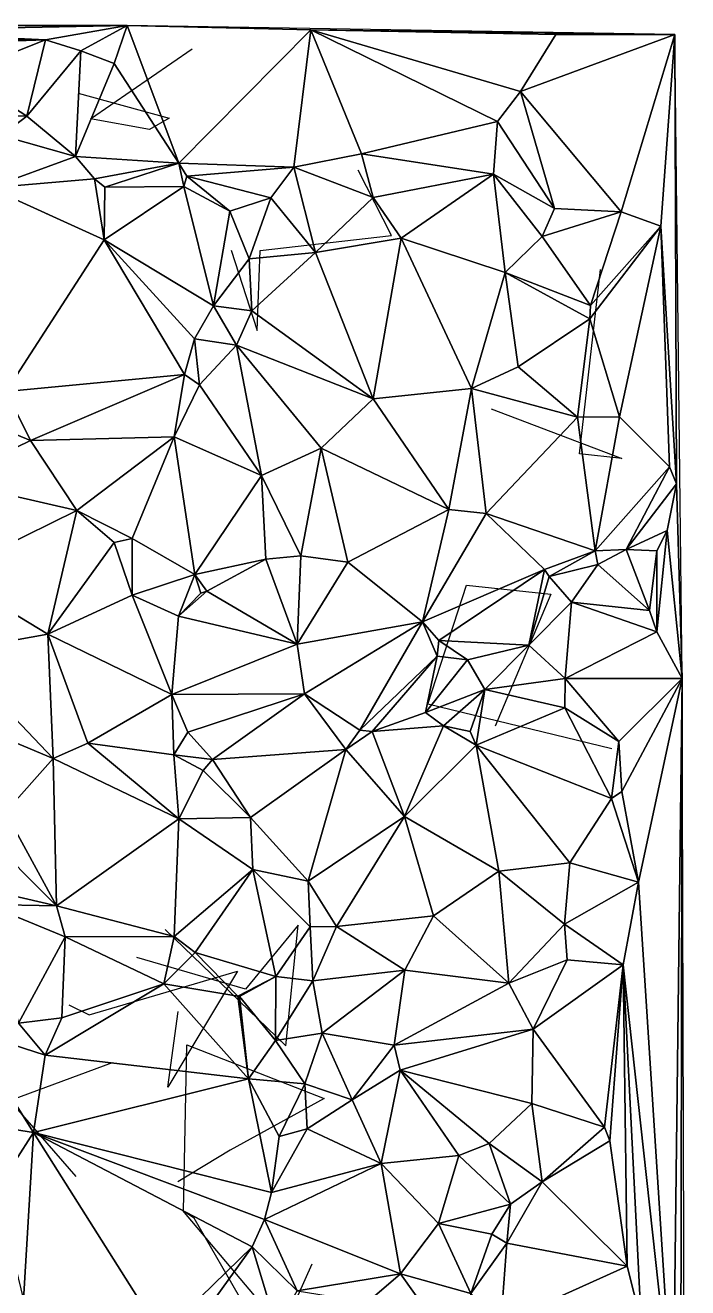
# Model space of a CAD drawing. Header units: metres. Extents: x -15 to 15.5, y -15.4 to 15.9.
# Drawn here: x 8.67 to 14.97, y 3 to 15 of the extents above; entities that cross this region are included whole.
import ezdxf

# ---------------------------------------------------------------- set-up
doc = ezdxf.new("R2010")
doc.units = ezdxf.units.M
doc.layers.add('CRACKS', color=1, linetype='Continuous')
doc.layers.add('STREET_MESH', color=7, linetype='Continuous')

msp = doc.modelspace()

# ---------------------------------------------------------------- linework, layer by layer
at = {"layer": 'CRACKS'}
for points in [[(9.17, 14.355, 0.1), (10.034, 14.116, 0.1), (9.848, 14.008, 0.1), (9.285, 14.109, 0.1), (10.254, 14.775, 0.1)], [(10.624, 12.861, 0.1), (10.873, 12.097, 0.1), (10.899, 12.858, 0.1), (12.15, 13.001, 0.1), (11.833, 13.621, 0.1)], [(13.097, 11.354, 0.1), (14.324, 10.889, 0.1), (14.341, 10.88, 0.1), (13.938, 10.927, 0.1), (14.139, 12.677, 0.1)], [(14.245, 8.121, 0.1), (12.495, 8.548, 0.1), (12.862, 9.679, 0.1), (13.665, 9.591, 0.1), (13.137, 8.336, 0.1)], [(9.996, 6.405, 0.1), (11.143, 5.299, 0.1), (11.263, 6.445, 0.1), (10.761, 5.838, 0.1), (9.726, 6.139, 0.1)], [(9.081, 5.688, 0.1), (9.275, 5.594, 0.1), (10.686, 6.008, 0.1), (10.023, 4.907, 0.1), (10.121, 5.624, 0.1)], [(10.171, 3.732, 0.1), (10.203, 5.309, 0.1), (11.508, 4.798, 0.1), (10.616, 4.309, 0.1), (10.116, 4.008, 0.1)], [(9.491, 5.139, 0.1), (8.221, 4.668, 0.1), (7.992, 4.451, 0.1), (8.189, 5.153, 0.1), (9.147, 4.056, 0.1)], [(10.751, 2.831, 0.1), (10.271, 3.662, 0.1), (10.163, 3.733, 0.1), (11.116, 2.604, 0.1), (11.396, 3.226, 0.1)]]:
    msp.add_polyline3d(points, dxfattribs=at)
at = {"layer": 'STREET_MESH'}
for points in [[(-2.603, 14.975), (9.636, 14.997), (-8.084, 14.999)], [(9.636, 14.997), (-2.603, 14.975), (7.046, 14.946)], [(8.858, 14.861), (9.636, 14.997), (7.046, 14.946)], [(7.429, 14.861), (8.858, 14.861), (7.046, 14.946)], [(9.194, 14.756), (9.636, 14.997), (8.858, 14.861)], [(9.636, 14.997), (9.194, 14.756), (9.51, 14.635)], [(10.128, 13.689), (9.636, 14.997), (9.51, 14.635)], [(9.636, 14.997), (10.128, 13.689), (11.384, 14.956)], [(9.636, 14.997), (11.384, 14.956), (14.846, 14.91)], [(11.384, 14.956), (10.128, 13.689), (11.22, 13.65)], [(11.863, 13.778), (11.384, 14.956), (11.22, 13.65)], [(11.384, 14.956), (13.714, 14.911), (14.846, 14.91)], [(13.159, 14.084), (13.377, 14.37), (11.384, 14.956)], [(13.377, 14.37), (13.714, 14.911), (11.384, 14.956)], [(11.863, 13.778), (13.159, 14.084), (11.384, 14.956)], [(13.714, 14.911), (13.377, 14.37), (14.846, 14.91)], [(13.377, 14.37), (14.334, 13.226), (14.846, 14.91)], [(14.334, 13.226), (14.713, 13.089), (14.846, 14.91)], [(14.713, 13.089), (14.862, 10.639), (14.846, 14.91)], [(14.862, 10.639), (14.916, 8.791), (14.846, 14.91)], [(7.429, 14.861), (7.66, 14.82), (8.858, 14.861)], [(7.66, 14.82), (8.053, 14.54), (8.858, 14.861)], [(8.053, 14.54), (8.68, 14.134), (8.858, 14.861)], [(8.68, 14.134), (9.194, 14.756), (8.858, 14.861)], [(8.68, 14.134), (9.144, 13.753), (9.194, 14.756)], [(9.194, 14.756), (9.144, 13.753), (9.51, 14.635)], [(8.053, 14.54), (8.061, 14.154), (8.68, 14.134)], [(9.144, 13.753), (10.128, 13.689), (9.51, 14.635)], [(13.377, 14.37), (13.159, 14.084), (13.7, 13.259)], [(14.334, 13.226), (13.377, 14.37), (13.7, 13.259)], [(8.061, 14.154), (8.439, 13.952), (8.68, 14.134)], [(8.439, 13.952), (9.144, 13.753), (8.68, 14.134)], [(11.863, 13.778), (13.119, 13.585), (13.159, 14.084)], [(13.159, 14.084), (13.119, 13.585), (13.7, 13.259)], [(8.439, 13.952), (8.325, 13.455), (9.144, 13.753)], [(9.144, 13.753), (8.325, 13.455), (9.324, 13.539)], [(10.128, 13.689), (9.144, 13.753), (9.324, 13.539)], [(9.424, 13.459), (10.128, 13.689), (9.324, 13.539)], [(9.424, 13.459), (10.175, 13.468), (10.128, 13.689)], [(10.128, 13.689), (10.202, 13.566), (11.22, 13.65)], [(10.175, 13.468), (10.202, 13.566), (10.128, 13.689)], [(11.977, 13.361), (11.863, 13.778), (11.22, 13.65)], [(11.977, 13.361), (13.119, 13.585), (11.863, 13.778)], [(10.202, 13.566), (10.175, 13.468), (10.611, 13.232)], [(10.202, 13.566), (11.001, 13.358), (11.22, 13.65)], [(11.001, 13.358), (10.202, 13.566), (10.611, 13.232)], [(11.001, 13.358), (11.428, 12.84), (11.22, 13.65)], [(11.428, 12.84), (11.977, 13.361), (11.22, 13.65)], [(13.119, 13.585), (11.977, 13.361), (12.243, 12.975)], [(13.119, 13.585), (12.243, 12.975), (13.231, 12.648)], [(13.583, 12.99), (13.119, 13.585), (13.231, 12.648)], [(13.119, 13.585), (13.583, 12.99), (13.7, 13.259)], [(8.325, 13.455), (9.415, 12.959), (9.324, 13.539)], [(9.415, 12.959), (8.325, 13.455), (8.485, 11.519)], [(9.415, 12.959), (9.424, 13.459), (9.324, 13.539)], [(10.175, 13.468), (9.424, 13.459), (9.415, 12.959)], [(10.455, 12.331), (10.175, 13.468), (9.415, 12.959)], [(10.175, 13.468), (10.455, 12.331), (10.611, 13.232)], [(10.795, 12.779), (11.001, 13.358), (10.611, 13.232)], [(11.428, 12.84), (11.001, 13.358), (10.795, 12.779)], [(11.977, 13.361), (11.428, 12.84), (12.243, 12.975)], [(10.455, 12.331), (10.795, 12.779), (10.611, 13.232)], [(13.583, 12.99), (14.334, 13.226), (13.7, 13.259)], [(14.042, 12.335), (14.334, 13.226), (13.583, 12.99)], [(14.334, 13.226), (14.042, 12.335), (14.713, 13.089)], [(14.713, 13.089), (14.038, 12.208), (14.319, 11.277)], [(14.042, 12.335), (14.038, 12.208), (14.713, 13.089)], [(14.796, 10.803), (14.713, 13.089), (14.319, 11.277)], [(14.713, 13.089), (14.796, 10.803), (14.862, 10.639)], [(12.243, 12.975), (11.428, 12.84), (11.974, 11.448)], [(12.912, 11.547), (12.243, 12.975), (11.974, 11.448)], [(12.243, 12.975), (12.912, 11.547), (13.231, 12.648)], [(14.042, 12.335), (13.583, 12.99), (13.231, 12.648)], [(10.179, 11.68), (9.415, 12.959), (8.485, 11.519)], [(10.179, 11.68), (10.275, 12.02), (9.415, 12.959)], [(10.275, 12.02), (10.455, 12.331), (9.415, 12.959)], [(11.428, 12.84), (10.795, 12.779), (10.822, 12.284)], [(11.428, 12.84), (10.822, 12.284), (11.974, 11.448)], [(10.795, 12.779), (10.455, 12.331), (10.822, 12.284)], [(12.912, 11.547), (13.354, 11.752), (13.231, 12.648)], [(13.354, 11.752), (14.038, 12.208), (13.231, 12.648)], [(14.038, 12.208), (14.042, 12.335), (13.231, 12.648)], [(10.455, 12.331), (10.275, 12.02), (10.675, 11.96)], [(10.455, 12.331), (10.675, 11.96), (10.822, 12.284)], [(10.822, 12.284), (10.675, 11.96), (11.974, 11.448)], [(13.354, 11.752), (13.918, 11.274), (14.038, 12.208)], [(14.038, 12.208), (13.918, 11.274), (14.319, 11.277)], [(10.324, 11.582), (10.275, 12.02), (10.179, 11.68)], [(10.275, 12.02), (10.324, 11.582), (10.675, 11.96)], [(10.324, 11.582), (10.914, 10.719), (10.675, 11.96)], [(10.675, 11.96), (11.481, 10.98), (11.974, 11.448)], [(10.675, 11.96), (10.914, 10.719), (11.481, 10.98)], [(8.715, 11.054), (10.179, 11.68), (8.485, 11.519)], [(8.715, 11.054), (10.081, 11.088), (10.179, 11.68)], [(10.081, 11.088), (10.324, 11.582), (10.179, 11.68)], [(13.918, 11.274), (13.354, 11.752), (12.912, 11.547)], [(10.324, 11.582), (10.081, 11.088), (10.914, 10.719)], [(12.696, 10.396), (12.912, 11.547), (11.974, 11.448)], [(12.912, 11.547), (12.696, 10.396), (13.05, 10.359)], [(13.918, 11.274), (12.912, 11.547), (13.05, 10.359)], [(8.009, 11.345), (8.715, 11.054), (8.485, 11.519)], [(11.481, 10.98), (12.696, 10.396), (11.974, 11.448)], [(8.009, 11.345), (7.927, 10.669), (8.715, 11.054)], [(14.088, 10.004), (13.918, 11.274), (13.05, 10.359)], [(13.918, 11.274), (14.088, 10.004), (14.319, 11.277)], [(14.088, 10.004), (14.796, 10.803), (14.319, 11.277)], [(8.715, 11.054), (7.927, 10.669), (9.155, 10.387)], [(10.081, 11.088), (8.715, 11.054), (9.155, 10.387)], [(9.682, 10.12), (10.081, 11.088), (9.155, 10.387)], [(10.081, 11.088), (9.682, 10.12), (10.279, 9.779)], [(10.914, 10.719), (10.081, 11.088), (10.279, 9.779)], [(10.914, 10.719), (11.286, 9.956), (11.481, 10.98)], [(11.286, 9.956), (11.733, 9.896), (11.481, 10.98)], [(11.733, 9.896), (12.696, 10.396), (11.481, 10.98)], [(14.088, 10.004), (14.384, 10.018), (14.796, 10.803)], [(14.796, 10.803), (14.384, 10.018), (14.862, 10.639)], [(10.955, 9.924), (10.914, 10.719), (10.279, 9.779)], [(10.955, 9.924), (11.286, 9.956), (10.914, 10.719)], [(7.927, 10.669), (7.933, 9.784), (9.155, 10.387)], [(14.384, 10.018), (14.774, 10.196), (14.862, 10.639)], [(14.862, 10.639), (14.774, 10.196), (14.916, 8.791)], [(9.155, 10.387), (7.933, 9.784), (8.879, 9.212)], [(9.512, 10.083), (9.155, 10.387), (8.879, 9.212)], [(9.512, 10.083), (9.682, 10.12), (9.155, 10.387)], [(11.733, 9.896), (12.446, 9.33), (12.696, 10.396)], [(12.696, 10.396), (12.446, 9.33), (13.05, 10.359)], [(12.446, 9.33), (13.607, 9.825), (13.05, 10.359)], [(13.607, 9.825), (14.088, 10.004), (13.05, 10.359)], [(9.682, 9.583), (9.512, 10.083), (8.879, 9.212)], [(9.682, 10.12), (9.512, 10.083), (9.682, 9.583)], [(9.682, 10.12), (9.682, 9.583), (10.279, 9.779)], [(14.675, 10.003), (14.774, 10.196), (14.384, 10.018)], [(14.774, 10.196), (14.675, 9.235), (14.916, 8.791)], [(14.774, 10.196), (14.675, 10.003), (14.675, 9.235)], [(13.607, 9.825), (13.651, 9.76), (14.088, 10.004)], [(13.651, 9.76), (14.114, 9.873), (14.088, 10.004)], [(14.114, 9.873), (14.384, 10.018), (14.088, 10.004)], [(14.384, 10.018), (14.114, 9.873), (14.603, 9.436)], [(14.675, 10.003), (14.384, 10.018), (14.603, 9.436)], [(14.675, 9.235), (14.675, 10.003), (14.603, 9.436)], [(10.392, 9.622), (10.955, 9.924), (10.279, 9.779)], [(11.252, 9.118), (10.955, 9.924), (10.392, 9.622)], [(10.955, 9.924), (11.252, 9.118), (11.286, 9.956)], [(11.252, 9.118), (11.733, 9.896), (11.286, 9.956)], [(11.733, 9.896), (11.252, 9.118), (12.446, 9.33)], [(14.114, 9.873), (13.651, 9.76), (13.863, 9.515)], [(14.603, 9.436), (14.114, 9.873), (13.863, 9.515)], [(7.933, 9.784), (7.961, 9.046), (8.879, 9.212)], [(9.682, 9.583), (10.125, 9.382), (10.279, 9.779)], [(10.125, 9.382), (10.335, 9.6), (10.279, 9.779)], [(10.335, 9.6), (10.392, 9.622), (10.279, 9.779)], [(12.446, 9.33), (12.599, 9.153), (13.607, 9.825)], [(12.599, 9.153), (13.456, 9.108), (13.607, 9.825)], [(13.456, 9.108), (13.651, 9.76), (13.607, 9.825)], [(13.651, 9.76), (13.456, 9.108), (13.863, 9.515)], [(10.392, 9.622), (10.335, 9.6), (10.125, 9.382)], [(11.252, 9.118), (10.392, 9.622), (10.125, 9.382)], [(9.682, 9.583), (8.879, 9.212), (10.059, 8.638)], [(10.125, 9.382), (9.682, 9.583), (10.059, 8.638)], [(13.456, 9.108), (13.803, 8.791), (13.863, 9.515)], [(13.803, 8.791), (14.675, 9.235), (13.863, 9.515)], [(14.675, 9.235), (14.603, 9.436), (13.863, 9.515)], [(11.252, 9.118), (10.125, 9.382), (10.059, 8.638)], [(11.252, 9.118), (11.321, 8.646), (12.446, 9.33)], [(11.321, 8.646), (11.85, 8.298), (12.446, 9.33)], [(11.85, 8.298), (12.585, 9.002), (12.446, 9.33)], [(12.585, 9.002), (12.599, 9.153), (12.446, 9.33)], [(7.961, 9.046), (8.931, 8.03), (8.879, 9.212)], [(8.879, 9.212), (9.26, 8.175), (10.059, 8.638)], [(8.931, 8.03), (9.26, 8.175), (8.879, 9.212)], [(12.599, 9.153), (12.585, 9.002), (12.872, 8.967)], [(13.456, 9.108), (12.599, 9.153), (12.872, 8.967)], [(14.675, 9.235), (13.803, 8.791), (14.916, 8.791)], [(8.931, 8.03), (7.961, 9.046), (7.75, 8.525)], [(11.321, 8.646), (11.252, 9.118), (10.059, 8.638)], [(11.85, 8.298), (11.967, 8.288), (12.585, 9.002)], [(12.585, 9.002), (11.967, 8.288), (12.474, 8.468)], [(12.872, 8.967), (12.585, 9.002), (12.474, 8.468)], [(13.037, 8.685), (13.456, 9.108), (12.872, 8.967)], [(13.456, 9.108), (13.037, 8.685), (13.803, 8.791)], [(13.037, 8.685), (12.872, 8.967), (12.474, 8.468)], [(13.037, 8.685), (13.799, 8.513), (13.803, 8.791)], [(13.803, 8.791), (13.799, 8.513), (14.312, 8.191)], [(13.803, 8.791), (14.312, 8.191), (14.916, 8.791)], [(14.312, 8.191), (14.341, 7.716), (14.916, 8.791)], [(14.341, 7.716), (14.5, 6.854), (14.916, 8.791)], [(14.916, 8.791), (14.5, 6.854), (14.831, 1.739)], [(14.891, -4.348), (14.916, 8.791), (14.831, 1.739)], [(14.916, 8.791), (14.891, -4.348), (14.969, -9.596)], [(10.213, 8.28), (11.321, 8.646), (10.059, 8.638)], [(10.213, 8.28), (10.447, 8.019), (11.321, 8.646)], [(11.321, 8.646), (10.447, 8.019), (11.714, 8.114)], [(11.85, 8.298), (11.321, 8.646), (11.714, 8.114)], [(12.646, 8.339), (13.037, 8.685), (12.474, 8.468)], [(13.037, 8.685), (12.646, 8.339), (12.897, 8.288)], [(12.956, 8.156), (13.037, 8.685), (12.897, 8.288)], [(13.037, 8.685), (12.956, 8.156), (13.799, 8.513)], [(8.476, 7.521), (8.931, 8.03), (7.75, 8.525)], [(9.26, 8.175), (10.079, 8.064), (10.059, 8.638)], [(10.079, 8.064), (10.213, 8.28), (10.059, 8.638)], [(11.967, 8.288), (12.646, 8.339), (12.474, 8.468)], [(13.799, 8.513), (12.956, 8.156), (14.244, 7.65)], [(13.799, 8.513), (14.244, 7.65), (14.312, 8.191)], [(10.447, 8.019), (10.213, 8.28), (10.079, 8.064)], [(11.967, 8.288), (11.85, 8.298), (11.714, 8.114)], [(12.275, 7.478), (11.967, 8.288), (11.714, 8.114)], [(12.275, 7.478), (12.646, 8.339), (11.967, 8.288)], [(12.646, 8.339), (12.275, 7.478), (12.956, 8.156)], [(12.646, 8.339), (12.956, 8.156), (12.897, 8.288)], [(9.26, 8.175), (8.931, 8.03), (10.128, 7.456)], [(10.079, 8.064), (9.26, 8.175), (10.128, 7.456)], [(14.244, 7.65), (14.341, 7.716), (14.312, 8.191)], [(10.357, 7.917), (10.079, 8.064), (10.128, 7.456)], [(10.357, 7.917), (10.447, 8.019), (10.079, 8.064)], [(10.447, 8.019), (10.809, 7.468), (11.714, 8.114)], [(11.714, 8.114), (10.809, 7.468), (11.357, 6.865)], [(12.275, 7.478), (11.714, 8.114), (11.357, 6.865)], [(12.275, 7.478), (13.17, 6.959), (12.956, 8.156)], [(14.244, 7.65), (12.956, 8.156), (13.846, 7.037)], [(12.956, 8.156), (13.17, 6.959), (13.846, 7.037)], [(8.931, 8.03), (8.476, 7.521), (8.964, 6.63)], [(8.931, 8.03), (8.964, 6.63), (10.128, 7.456)], [(10.447, 8.019), (10.357, 7.917), (10.809, 7.468)], [(10.809, 7.468), (10.357, 7.917), (10.128, 7.456)], [(14.341, 7.716), (14.244, 7.65), (14.5, 6.854)], [(14.244, 7.65), (13.846, 7.037), (14.5, 6.854)], [(8.964, 6.63), (8.476, 7.521), (8.255, 7.337)], [(8.964, 6.63), (10.083, 6.338), (10.128, 7.456)], [(10.083, 6.338), (10.831, 6.976), (10.128, 7.456)], [(10.831, 6.976), (10.809, 7.468), (10.128, 7.456)], [(10.809, 7.468), (10.831, 6.976), (11.357, 6.865)], [(11.628, 6.432), (12.275, 7.478), (11.357, 6.865)], [(12.275, 7.478), (11.628, 6.432), (12.55, 6.535)], [(13.17, 6.959), (12.275, 7.478), (12.55, 6.535)], [(8.195, 6.806), (8.964, 6.63), (8.255, 7.337)], [(10.083, 6.338), (10.283, 6.187), (10.831, 6.976)], [(10.283, 6.187), (11.049, 5.957), (10.831, 6.976)], [(10.831, 6.976), (11.375, 6.429), (11.357, 6.865)], [(11.049, 5.957), (11.375, 6.429), (10.831, 6.976)], [(13.846, 7.037), (13.17, 6.959), (13.797, 6.454)], [(13.846, 7.037), (13.797, 6.454), (14.5, 6.854)], [(11.375, 6.429), (11.628, 6.432), (11.357, 6.865)], [(13.17, 6.959), (12.55, 6.535), (13.266, 5.896)], [(13.797, 6.454), (13.17, 6.959), (13.266, 5.896)], [(14.5, 6.854), (13.797, 6.454), (14.355, 6.07)], [(14.5, 6.854), (14.355, 6.07), (14.831, 1.739)], [(8.195, 6.806), (8.298, 6.641), (8.964, 6.63)], [(8.298, 6.641), (9.044, 6.334), (8.964, 6.63)], [(8.298, 6.641), (8.601, 5.514), (9.044, 6.334)], [(9.044, 6.334), (10.083, 6.338), (8.964, 6.63)], [(12.55, 6.535), (11.628, 6.432), (12.278, 6.019)], [(12.55, 6.535), (12.278, 6.019), (13.266, 5.896)], [(11.375, 6.429), (11.049, 5.957), (11.403, 5.917)], [(11.628, 6.432), (11.375, 6.429), (11.403, 5.917)], [(12.278, 6.019), (11.628, 6.432), (11.403, 5.917)], [(13.82, 6.117), (13.797, 6.454), (13.266, 5.896)], [(13.797, 6.454), (13.82, 6.117), (14.355, 6.07)], [(9.044, 6.334), (8.601, 5.514), (9.014, 5.566)], [(9.983, 5.889), (9.044, 6.334), (9.014, 5.566)], [(9.983, 5.889), (10.083, 6.338), (9.044, 6.334)], [(10.283, 6.187), (10.083, 6.338), (9.983, 5.889)], [(10.689, 5.772), (10.283, 6.187), (9.983, 5.889)], [(11.049, 5.957), (10.283, 6.187), (10.689, 5.772)], [(11.489, 5.42), (12.278, 6.019), (11.403, 5.917)], [(12.278, 6.019), (11.489, 5.42), (12.176, 5.304)], [(12.278, 6.019), (12.176, 5.304), (13.266, 5.896)], [(13.498, 5.456), (13.82, 6.117), (13.266, 5.896)], [(13.82, 6.117), (13.498, 5.456), (14.355, 6.07)], [(13.498, 5.456), (14.177, 4.526), (14.355, 6.07)], [(14.177, 4.526), (14.227, 4.396), (14.355, 6.07)], [(14.227, 4.396), (14.391, 3.206), (14.355, 6.07)], [(14.355, 6.07), (14.525, 2.68), (14.831, 1.739)], [(14.391, 3.206), (14.525, 2.68), (14.355, 6.07)], [(8.854, 5.209), (9.983, 5.889), (9.014, 5.566)], [(10.788, 4.986), (9.983, 5.889), (8.854, 5.209)], [(10.689, 5.772), (9.983, 5.889), (10.788, 4.986)], [(11.049, 5.957), (10.689, 5.772), (10.705, 5.767)], [(11.047, 5.349), (11.049, 5.957), (10.705, 5.767)], [(11.049, 5.957), (11.047, 5.349), (11.403, 5.917)], [(11.047, 5.349), (11.489, 5.42), (11.403, 5.917)], [(12.176, 5.304), (13.498, 5.456), (13.266, 5.896)], [(10.705, 5.767), (10.689, 5.772), (10.788, 4.986)], [(11.047, 5.349), (10.705, 5.767), (10.788, 4.986)], [(8.601, 5.514), (8.854, 5.209), (9.014, 5.566)], [(7.858, 4.616), (8.744, 4.476), (8.135, 5.441)], [(8.854, 5.209), (8.601, 5.514), (8.135, 5.441)], [(8.744, 4.476), (8.854, 5.209), (8.135, 5.441)], [(11.489, 5.42), (11.047, 5.349), (11.326, 4.937)], [(11.775, 4.785), (11.489, 5.42), (11.326, 4.937)], [(11.489, 5.42), (11.775, 4.785), (12.176, 5.304)], [(12.176, 5.304), (12.231, 5.069), (13.498, 5.456)], [(12.231, 5.069), (13.486, 4.751), (13.498, 5.456)], [(13.486, 4.751), (14.177, 4.526), (13.498, 5.456)], [(11.047, 5.349), (10.788, 4.986), (11.326, 4.937)], [(11.775, 4.785), (12.231, 5.069), (12.176, 5.304)], [(10.788, 4.986), (8.854, 5.209), (8.744, 4.476)], [(11.775, 4.785), (12.05, 4.18), (12.231, 5.069)], [(12.05, 4.18), (12.789, 4.256), (12.231, 5.069)], [(12.231, 5.069), (13.079, 4.37), (13.486, 4.751)], [(12.231, 5.069), (12.789, 4.256), (13.079, 4.37)], [(11.008, 3.904), (10.788, 4.986), (8.744, 4.476)], [(10.788, 4.986), (11.08, 4.438), (11.326, 4.937)], [(11.008, 3.904), (11.08, 4.438), (10.788, 4.986)], [(11.08, 4.438), (11.346, 4.509), (11.326, 4.937)], [(11.346, 4.509), (11.775, 4.785), (11.326, 4.937)], [(12.05, 4.18), (11.775, 4.785), (11.346, 4.509)], [(13.486, 4.751), (13.079, 4.37), (13.582, 4.005)], [(13.486, 4.751), (13.582, 4.005), (14.177, 4.526)], [(8.744, 4.476), (7.858, 4.616), (8.393, 3.929)], [(8.65, 2.885), (8.744, 4.476), (8.393, 3.929)], [(8.744, 4.476), (8.65, 2.885), (9.963, 2.548)], [(8.744, 4.476), (9.963, 2.548), (10.825, 3.388)], [(10.941, 3.649), (8.744, 4.476), (10.825, 3.388)], [(10.941, 3.649), (11.008, 3.904), (8.744, 4.476)], [(11.346, 4.509), (11.08, 4.438), (11.008, 3.904)], [(12.05, 4.18), (11.346, 4.509), (11.008, 3.904)], [(14.177, 4.526), (13.582, 4.005), (14.227, 4.396)], [(12.789, 4.256), (13.283, 3.794), (13.079, 4.37)], [(13.079, 4.37), (13.283, 3.794), (13.582, 4.005)], [(13.582, 4.005), (14.391, 3.206), (14.227, 4.396)], [(12.05, 4.18), (12.597, 3.61), (12.789, 4.256)], [(12.789, 4.256), (12.597, 3.61), (13.283, 3.794)], [(12.05, 4.18), (11.008, 3.904), (10.941, 3.649)], [(12.236, 3.132), (12.05, 4.18), (10.941, 3.649)], [(12.597, 3.61), (12.05, 4.18), (12.236, 3.132)], [(14.391, 3.206), (13.582, 4.005), (13.246, 3.424)], [(13.582, 4.005), (13.283, 3.794), (13.246, 3.424)], [(13.283, 3.794), (12.597, 3.61), (13.105, 3.509)], [(13.283, 3.794), (13.105, 3.509), (13.246, 3.424)], [(11.253, 2.972), (10.941, 3.649), (10.825, 3.388)], [(12.236, 3.132), (10.941, 3.649), (11.253, 2.972)], [(12.597, 3.61), (12.236, 3.132), (12.905, 2.945)], [(13.105, 3.509), (12.597, 3.61), (12.905, 2.945)], [(13.246, 3.424), (13.105, 3.509), (12.905, 2.945)], [(9.963, 2.548), (10.195, 2.518), (10.825, 3.388)], [(10.195, 2.518), (11.055, 2.626), (10.825, 3.388)], [(11.055, 2.626), (11.253, 2.972), (10.825, 3.388)], [(13.191, 2.662), (13.246, 3.424), (12.905, 2.945)], [(13.191, 2.662), (14.391, 3.206), (13.246, 3.424)], [(12.236, 3.132), (11.253, 2.972), (11.922, 2.863)], [(12.885, 2.22), (12.236, 3.132), (11.922, 2.863)], [(12.236, 3.132), (12.885, 2.22), (12.905, 2.945)], [(14.391, 3.206), (13.191, 2.662), (14.525, 2.68)]]:
    msp.add_3dface(points, dxfattribs=at)

doc.saveas('drawing.dxf')
